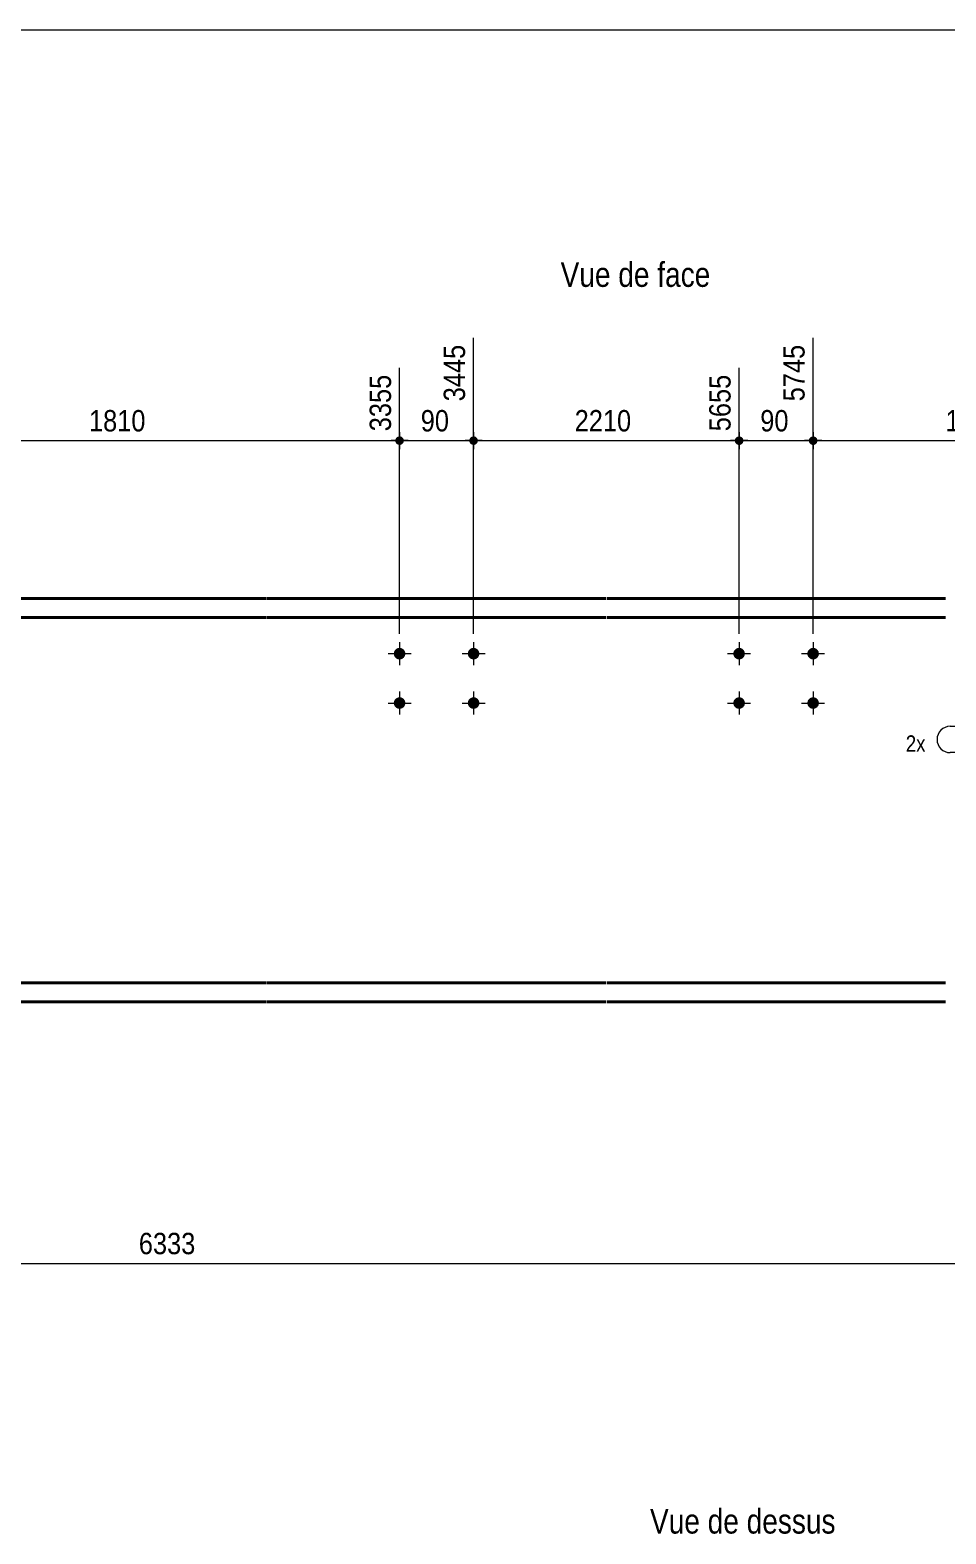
# Model space of a CAD drawing. Header units: millimetres. Extents: x 2 to 584, y 5 to 405.
# Drawn here: x 203.2 to 314.6, y 222.2 to 405 of the extents above; entities that cross this region are included whole.
import ezdxf

# ---------------------------------------------------------------- set-up
doc = ezdxf.new("R2010")
doc.units = ezdxf.units.MM
for name, color, linetype, lineweight in [('Autre type objet', 1, 'Continuous', 0), ('Boulon', 7, 'Continuous', 0), ('Cotation', 7, 'Continuous', 0), ('Feuille dessin', 5, 'Continuous', 0), ('Piece', 2, 'Continuous', 0), ('Repère pièce', 3, 'Continuous', 0)]:
    doc.layers.add(name, color=color, linetype=linetype, lineweight=lineweight)
doc.styles.add('ARIAL', font='ARIAL.TTF')
doc.styles.add('COMIC_SANS_MS', font='COMIC.TTF')

# ---------------------------------------------------------------- blocks, each defined once
blk = doc.blocks.new('*A8')
at = {"layer": 'Boulon'}
for points in [[(248.82, 329.17), (248.81, 329.14), (248.81, 329.1), (248.8, 329.07), (248.8, 329.04), (248.79, 329), (248.78, 328.97), (248.76, 328.94), (248.75, 328.91), (248.73, 328.88), (248.72, 328.85), (248.7, 328.82), (248.68, 328.79), (248.66, 328.76), (248.64, 328.74), (248.61, 328.71), (248.59, 328.69), (248.56, 328.67), (248.53, 328.65), (248.51, 328.63), (248.48, 328.61), (248.45, 328.59), (248.42, 328.57), (248.39, 328.56), (248.35, 328.55), (248.32, 328.54), (248.29, 328.53), (248.25, 328.52), (248.22, 328.51), (248.19, 328.51), (248.15, 328.51), (248.12, 328.51), (248.08, 328.51), (248.05, 328.51), (248.01, 328.51), (247.98, 328.52), (247.95, 328.53), (247.91, 328.54), (247.88, 328.55), (247.85, 328.56), (247.82, 328.57), (247.79, 328.59), (247.76, 328.61), (247.73, 328.63), (247.7, 328.65), (247.67, 328.67), (247.65, 328.69), (247.62, 328.71), (247.6, 328.74), (247.58, 328.76), (247.56, 328.79), (247.54, 328.82), (247.52, 328.85), (247.5, 328.88), (247.48, 328.91), (247.47, 328.94), (247.46, 328.97), (247.45, 329), (247.44, 329.04), (247.43, 329.07), (247.43, 329.1), (247.42, 329.14), (247.42, 329.17), (247.42, 329.21), (247.42, 329.24), (247.42, 329.28), (247.43, 329.31), (247.43, 329.34), (247.44, 329.38), (247.45, 329.41), (247.46, 329.44), (247.47, 329.48), (247.48, 329.51), (247.5, 329.54), (247.52, 329.57), (247.54, 329.6), (247.56, 329.62), (247.58, 329.65), (247.6, 329.68), (247.62, 329.7), (247.65, 329.73), (247.67, 329.75), (247.7, 329.77), (247.73, 329.79), (247.76, 329.81), (247.79, 329.82), (247.82, 329.84), (247.85, 329.85), (247.88, 329.87), (247.91, 329.88), (247.95, 329.89), (247.98, 329.89), (248.01, 329.9), (248.05, 329.9), (248.08, 329.91), (248.12, 329.91), (248.15, 329.91), (248.19, 329.9), (248.22, 329.9), (248.25, 329.89), (248.29, 329.89), (248.32, 329.88), (248.35, 329.87), (248.39, 329.85), (248.42, 329.84), (248.45, 329.82), (248.48, 329.81), (248.51, 329.79), (248.53, 329.77), (248.56, 329.75), (248.59, 329.73), (248.61, 329.7), (248.64, 329.68), (248.66, 329.65), (248.68, 329.62), (248.7, 329.6), (248.72, 329.57), (248.73, 329.54), (248.75, 329.51), (248.76, 329.48), (248.78, 329.44), (248.79, 329.41), (248.8, 329.38), (248.8, 329.34), (248.81, 329.31), (248.81, 329.28), (248.82, 329.24), (248.82, 329.21)], [(248.82, 323.17), (248.81, 323.14), (248.81, 323.1), (248.8, 323.07), (248.8, 323.04), (248.79, 323), (248.78, 322.97), (248.76, 322.94), (248.75, 322.91), (248.73, 322.88), (248.72, 322.85), (248.7, 322.82), (248.68, 322.79), (248.66, 322.76), (248.64, 322.74), (248.61, 322.71), (248.59, 322.69), (248.56, 322.67), (248.53, 322.65), (248.51, 322.63), (248.48, 322.61), (248.45, 322.59), (248.42, 322.57), (248.39, 322.56), (248.35, 322.55), (248.32, 322.54), (248.29, 322.53), (248.25, 322.52), (248.22, 322.51), (248.19, 322.51), (248.15, 322.51), (248.12, 322.51), (248.08, 322.51), (248.05, 322.51), (248.01, 322.51), (247.98, 322.52), (247.95, 322.53), (247.91, 322.54), (247.88, 322.55), (247.85, 322.56), (247.82, 322.57), (247.79, 322.59), (247.76, 322.61), (247.73, 322.63), (247.7, 322.65), (247.67, 322.67), (247.65, 322.69), (247.62, 322.71), (247.6, 322.74), (247.58, 322.76), (247.56, 322.79), (247.54, 322.82), (247.52, 322.85), (247.5, 322.88), (247.48, 322.91), (247.47, 322.94), (247.46, 322.97), (247.45, 323), (247.44, 323.04), (247.43, 323.07), (247.43, 323.1), (247.42, 323.14), (247.42, 323.17), (247.42, 323.21), (247.42, 323.24), (247.42, 323.28), (247.43, 323.31), (247.43, 323.34), (247.44, 323.38), (247.45, 323.41), (247.46, 323.44), (247.47, 323.48), (247.48, 323.51), (247.5, 323.54), (247.52, 323.57), (247.54, 323.6), (247.56, 323.62), (247.58, 323.65), (247.6, 323.68), (247.62, 323.7), (247.65, 323.73), (247.67, 323.75), (247.7, 323.77), (247.73, 323.79), (247.76, 323.81), (247.79, 323.82), (247.82, 323.84), (247.85, 323.85), (247.88, 323.87), (247.91, 323.88), (247.95, 323.89), (247.98, 323.89), (248.01, 323.9), (248.05, 323.9), (248.08, 323.91), (248.12, 323.91), (248.15, 323.91), (248.19, 323.9), (248.22, 323.9), (248.25, 323.89), (248.29, 323.89), (248.32, 323.88), (248.35, 323.87), (248.39, 323.85), (248.42, 323.84), (248.45, 323.82), (248.48, 323.81), (248.51, 323.79), (248.53, 323.77), (248.56, 323.75), (248.59, 323.73), (248.61, 323.7), (248.64, 323.68), (248.66, 323.65), (248.68, 323.62), (248.7, 323.6), (248.72, 323.57), (248.73, 323.54), (248.75, 323.51), (248.76, 323.48), (248.78, 323.44), (248.79, 323.41), (248.8, 323.38), (248.8, 323.34), (248.81, 323.31), (248.81, 323.28), (248.82, 323.24), (248.82, 323.21)]]:
    blk.add_hatch(color=256, dxfattribs=at).paths.add_polyline_path(points, flags=17)
at = {"layer": 'Boulon', "linetype": 'Continuous', "lineweight": 0}
for p, q in [((246.72, 329.21), (249.52, 329.21)), ((248.12, 330.61), (248.12, 327.81)), ((248.12, 324.61), (248.12, 321.81)), ((246.72, 323.21), (249.52, 323.21))]:
    blk.add_line(p, q, dxfattribs=at)
blk = doc.blocks.new('*A9')
at = {"layer": 'Boulon'}
for points in [[(257.82, 329.17), (257.81, 329.14), (257.81, 329.1), (257.8, 329.07), (257.8, 329.04), (257.79, 329), (257.78, 328.97), (257.76, 328.94), (257.75, 328.91), (257.73, 328.88), (257.72, 328.85), (257.7, 328.82), (257.68, 328.79), (257.66, 328.76), (257.64, 328.74), (257.61, 328.71), (257.59, 328.69), (257.56, 328.67), (257.53, 328.65), (257.51, 328.63), (257.48, 328.61), (257.45, 328.59), (257.42, 328.57), (257.39, 328.56), (257.35, 328.55), (257.32, 328.54), (257.29, 328.53), (257.25, 328.52), (257.22, 328.51), (257.19, 328.51), (257.15, 328.51), (257.12, 328.51), (257.08, 328.51), (257.05, 328.51), (257.01, 328.51), (256.98, 328.52), (256.95, 328.53), (256.91, 328.54), (256.88, 328.55), (256.85, 328.56), (256.82, 328.57), (256.79, 328.59), (256.76, 328.61), (256.73, 328.63), (256.7, 328.65), (256.67, 328.67), (256.65, 328.69), (256.62, 328.71), (256.6, 328.74), (256.58, 328.76), (256.56, 328.79), (256.54, 328.82), (256.52, 328.85), (256.5, 328.88), (256.48, 328.91), (256.47, 328.94), (256.46, 328.97), (256.45, 329), (256.44, 329.04), (256.43, 329.07), (256.43, 329.1), (256.42, 329.14), (256.42, 329.17), (256.42, 329.21), (256.42, 329.24), (256.42, 329.28), (256.43, 329.31), (256.43, 329.34), (256.44, 329.38), (256.45, 329.41), (256.46, 329.44), (256.47, 329.48), (256.48, 329.51), (256.5, 329.54), (256.52, 329.57), (256.54, 329.6), (256.56, 329.62), (256.58, 329.65), (256.6, 329.68), (256.62, 329.7), (256.65, 329.73), (256.67, 329.75), (256.7, 329.77), (256.73, 329.79), (256.76, 329.81), (256.79, 329.82), (256.82, 329.84), (256.85, 329.85), (256.88, 329.87), (256.91, 329.88), (256.95, 329.89), (256.98, 329.89), (257.01, 329.9), (257.05, 329.9), (257.08, 329.91), (257.12, 329.91), (257.15, 329.91), (257.19, 329.9), (257.22, 329.9), (257.25, 329.89), (257.29, 329.89), (257.32, 329.88), (257.35, 329.87), (257.39, 329.85), (257.42, 329.84), (257.45, 329.82), (257.48, 329.81), (257.51, 329.79), (257.53, 329.77), (257.56, 329.75), (257.59, 329.73), (257.61, 329.7), (257.64, 329.68), (257.66, 329.65), (257.68, 329.62), (257.7, 329.6), (257.72, 329.57), (257.73, 329.54), (257.75, 329.51), (257.76, 329.48), (257.78, 329.44), (257.79, 329.41), (257.8, 329.38), (257.8, 329.34), (257.81, 329.31), (257.81, 329.28), (257.82, 329.24), (257.82, 329.21)], [(257.82, 323.17), (257.81, 323.14), (257.81, 323.1), (257.8, 323.07), (257.8, 323.04), (257.79, 323), (257.78, 322.97), (257.76, 322.94), (257.75, 322.91), (257.73, 322.88), (257.72, 322.85), (257.7, 322.82), (257.68, 322.79), (257.66, 322.76), (257.64, 322.74), (257.61, 322.71), (257.59, 322.69), (257.56, 322.67), (257.53, 322.65), (257.51, 322.63), (257.48, 322.61), (257.45, 322.59), (257.42, 322.57), (257.39, 322.56), (257.35, 322.55), (257.32, 322.54), (257.29, 322.53), (257.25, 322.52), (257.22, 322.51), (257.19, 322.51), (257.15, 322.51), (257.12, 322.51), (257.08, 322.51), (257.05, 322.51), (257.01, 322.51), (256.98, 322.52), (256.95, 322.53), (256.91, 322.54), (256.88, 322.55), (256.85, 322.56), (256.82, 322.57), (256.79, 322.59), (256.76, 322.61), (256.73, 322.63), (256.7, 322.65), (256.67, 322.67), (256.65, 322.69), (256.62, 322.71), (256.6, 322.74), (256.58, 322.76), (256.56, 322.79), (256.54, 322.82), (256.52, 322.85), (256.5, 322.88), (256.48, 322.91), (256.47, 322.94), (256.46, 322.97), (256.45, 323), (256.44, 323.04), (256.43, 323.07), (256.43, 323.1), (256.42, 323.14), (256.42, 323.17), (256.42, 323.21), (256.42, 323.24), (256.42, 323.28), (256.43, 323.31), (256.43, 323.34), (256.44, 323.38), (256.45, 323.41), (256.46, 323.44), (256.47, 323.48), (256.48, 323.51), (256.5, 323.54), (256.52, 323.57), (256.54, 323.6), (256.56, 323.62), (256.58, 323.65), (256.6, 323.68), (256.62, 323.7), (256.65, 323.73), (256.67, 323.75), (256.7, 323.77), (256.73, 323.79), (256.76, 323.81), (256.79, 323.82), (256.82, 323.84), (256.85, 323.85), (256.88, 323.87), (256.91, 323.88), (256.95, 323.89), (256.98, 323.89), (257.01, 323.9), (257.05, 323.9), (257.08, 323.91), (257.12, 323.91), (257.15, 323.91), (257.19, 323.9), (257.22, 323.9), (257.25, 323.89), (257.29, 323.89), (257.32, 323.88), (257.35, 323.87), (257.39, 323.85), (257.42, 323.84), (257.45, 323.82), (257.48, 323.81), (257.51, 323.79), (257.53, 323.77), (257.56, 323.75), (257.59, 323.73), (257.61, 323.7), (257.64, 323.68), (257.66, 323.65), (257.68, 323.62), (257.7, 323.6), (257.72, 323.57), (257.73, 323.54), (257.75, 323.51), (257.76, 323.48), (257.78, 323.44), (257.79, 323.41), (257.8, 323.38), (257.8, 323.34), (257.81, 323.31), (257.81, 323.28), (257.82, 323.24), (257.82, 323.21)]]:
    blk.add_hatch(color=256, dxfattribs=at).paths.add_polyline_path(points, flags=17)
at = {"layer": 'Boulon', "linetype": 'Continuous', "lineweight": 0}
for p, q in [((255.72, 329.21), (258.52, 329.21)), ((257.12, 330.61), (257.12, 327.81)), ((257.12, 324.61), (257.12, 321.81)), ((255.72, 323.21), (258.52, 323.21))]:
    blk.add_line(p, q, dxfattribs=at)
blk = doc.blocks.new('*A10')
at = {"layer": 'Boulon'}
for points in [[(290.11, 329.17), (290.11, 329.14), (290.1, 329.1), (290.1, 329.07), (290.09, 329.04), (290.08, 329), (290.07, 328.97), (290.06, 328.94), (290.04, 328.91), (290.03, 328.88), (290.01, 328.85), (289.99, 328.82), (289.97, 328.79), (289.95, 328.76), (289.93, 328.74), (289.91, 328.71), (289.88, 328.69), (289.86, 328.67), (289.83, 328.65), (289.8, 328.63), (289.77, 328.61), (289.74, 328.59), (289.71, 328.57), (289.68, 328.56), (289.65, 328.55), (289.61, 328.54), (289.58, 328.53), (289.55, 328.52), (289.51, 328.51), (289.48, 328.51), (289.45, 328.51), (289.41, 328.51), (289.38, 328.51), (289.34, 328.51), (289.31, 328.51), (289.27, 328.52), (289.24, 328.53), (289.21, 328.54), (289.18, 328.55), (289.14, 328.56), (289.11, 328.57), (289.08, 328.59), (289.05, 328.61), (289.02, 328.63), (288.99, 328.65), (288.97, 328.67), (288.94, 328.69), (288.92, 328.71), (288.89, 328.74), (288.87, 328.76), (288.85, 328.79), (288.83, 328.82), (288.81, 328.85), (288.79, 328.88), (288.78, 328.91), (288.76, 328.94), (288.75, 328.97), (288.74, 329), (288.73, 329.04), (288.72, 329.07), (288.72, 329.1), (288.71, 329.14), (288.71, 329.17), (288.71, 329.21), (288.71, 329.24), (288.71, 329.28), (288.72, 329.31), (288.72, 329.34), (288.73, 329.38), (288.74, 329.41), (288.75, 329.44), (288.76, 329.48), (288.78, 329.51), (288.79, 329.54), (288.81, 329.57), (288.83, 329.6), (288.85, 329.62), (288.87, 329.65), (288.89, 329.68), (288.92, 329.7), (288.94, 329.73), (288.97, 329.75), (288.99, 329.77), (289.02, 329.79), (289.05, 329.81), (289.08, 329.82), (289.11, 329.84), (289.14, 329.85), (289.18, 329.87), (289.21, 329.88), (289.24, 329.89), (289.27, 329.89), (289.31, 329.9), (289.34, 329.9), (289.38, 329.91), (289.41, 329.91), (289.45, 329.91), (289.48, 329.9), (289.51, 329.9), (289.55, 329.89), (289.58, 329.89), (289.61, 329.88), (289.65, 329.87), (289.68, 329.85), (289.71, 329.84), (289.74, 329.82), (289.77, 329.81), (289.8, 329.79), (289.83, 329.77), (289.86, 329.75), (289.88, 329.73), (289.91, 329.7), (289.93, 329.68), (289.95, 329.65), (289.97, 329.62), (289.99, 329.6), (290.01, 329.57), (290.03, 329.54), (290.04, 329.51), (290.06, 329.48), (290.07, 329.44), (290.08, 329.41), (290.09, 329.38), (290.1, 329.34), (290.1, 329.31), (290.11, 329.28), (290.11, 329.24), (290.11, 329.21)], [(290.11, 323.17), (290.11, 323.14), (290.1, 323.1), (290.1, 323.07), (290.09, 323.04), (290.08, 323), (290.07, 322.97), (290.06, 322.94), (290.04, 322.91), (290.03, 322.88), (290.01, 322.85), (289.99, 322.82), (289.97, 322.79), (289.95, 322.76), (289.93, 322.74), (289.91, 322.71), (289.88, 322.69), (289.86, 322.67), (289.83, 322.65), (289.8, 322.63), (289.77, 322.61), (289.74, 322.59), (289.71, 322.57), (289.68, 322.56), (289.65, 322.55), (289.61, 322.54), (289.58, 322.53), (289.55, 322.52), (289.51, 322.51), (289.48, 322.51), (289.45, 322.51), (289.41, 322.51), (289.38, 322.51), (289.34, 322.51), (289.31, 322.51), (289.27, 322.52), (289.24, 322.53), (289.21, 322.54), (289.18, 322.55), (289.14, 322.56), (289.11, 322.57), (289.08, 322.59), (289.05, 322.61), (289.02, 322.63), (288.99, 322.65), (288.97, 322.67), (288.94, 322.69), (288.92, 322.71), (288.89, 322.74), (288.87, 322.76), (288.85, 322.79), (288.83, 322.82), (288.81, 322.85), (288.79, 322.88), (288.78, 322.91), (288.76, 322.94), (288.75, 322.97), (288.74, 323), (288.73, 323.04), (288.72, 323.07), (288.72, 323.1), (288.71, 323.14), (288.71, 323.17), (288.71, 323.21), (288.71, 323.24), (288.71, 323.28), (288.72, 323.31), (288.72, 323.34), (288.73, 323.38), (288.74, 323.41), (288.75, 323.44), (288.76, 323.48), (288.78, 323.51), (288.79, 323.54), (288.81, 323.57), (288.83, 323.6), (288.85, 323.62), (288.87, 323.65), (288.89, 323.68), (288.92, 323.7), (288.94, 323.73), (288.97, 323.75), (288.99, 323.77), (289.02, 323.79), (289.05, 323.81), (289.08, 323.82), (289.11, 323.84), (289.14, 323.85), (289.18, 323.87), (289.21, 323.88), (289.24, 323.89), (289.27, 323.89), (289.31, 323.9), (289.34, 323.9), (289.38, 323.91), (289.41, 323.91), (289.45, 323.91), (289.48, 323.9), (289.51, 323.9), (289.55, 323.89), (289.58, 323.89), (289.61, 323.88), (289.65, 323.87), (289.68, 323.85), (289.71, 323.84), (289.74, 323.82), (289.77, 323.81), (289.8, 323.79), (289.83, 323.77), (289.86, 323.75), (289.88, 323.73), (289.91, 323.7), (289.93, 323.68), (289.95, 323.65), (289.97, 323.62), (289.99, 323.6), (290.01, 323.57), (290.03, 323.54), (290.04, 323.51), (290.06, 323.48), (290.07, 323.44), (290.08, 323.41), (290.09, 323.38), (290.1, 323.34), (290.1, 323.31), (290.11, 323.28), (290.11, 323.24), (290.11, 323.21)]]:
    blk.add_hatch(color=256, dxfattribs=at).paths.add_polyline_path(points, flags=17)
at = {"layer": 'Boulon', "linetype": 'Continuous', "lineweight": 0}
for p, q in [((288.01, 329.21), (290.81, 329.21)), ((289.41, 330.61), (289.41, 327.81)), ((289.41, 324.61), (289.41, 321.81)), ((288.01, 323.21), (290.81, 323.21))]:
    blk.add_line(p, q, dxfattribs=at)
blk = doc.blocks.new('*A11')
at = {"layer": 'Boulon'}
for points in [[(299.11, 329.17), (299.11, 329.14), (299.1, 329.1), (299.1, 329.07), (299.09, 329.04), (299.08, 329), (299.07, 328.97), (299.06, 328.94), (299.04, 328.91), (299.03, 328.88), (299.01, 328.85), (298.99, 328.82), (298.97, 328.79), (298.95, 328.76), (298.93, 328.74), (298.91, 328.71), (298.88, 328.69), (298.86, 328.67), (298.83, 328.65), (298.8, 328.63), (298.77, 328.61), (298.74, 328.59), (298.71, 328.57), (298.68, 328.56), (298.65, 328.55), (298.61, 328.54), (298.58, 328.53), (298.55, 328.52), (298.51, 328.51), (298.48, 328.51), (298.45, 328.51), (298.41, 328.51), (298.38, 328.51), (298.34, 328.51), (298.31, 328.51), (298.27, 328.52), (298.24, 328.53), (298.21, 328.54), (298.18, 328.55), (298.14, 328.56), (298.11, 328.57), (298.08, 328.59), (298.05, 328.61), (298.02, 328.63), (297.99, 328.65), (297.97, 328.67), (297.94, 328.69), (297.92, 328.71), (297.89, 328.74), (297.87, 328.76), (297.85, 328.79), (297.83, 328.82), (297.81, 328.85), (297.79, 328.88), (297.78, 328.91), (297.76, 328.94), (297.75, 328.97), (297.74, 329), (297.73, 329.04), (297.72, 329.07), (297.72, 329.1), (297.71, 329.14), (297.71, 329.17), (297.71, 329.21), (297.71, 329.24), (297.71, 329.28), (297.72, 329.31), (297.72, 329.34), (297.73, 329.38), (297.74, 329.41), (297.75, 329.44), (297.76, 329.48), (297.78, 329.51), (297.79, 329.54), (297.81, 329.57), (297.83, 329.6), (297.85, 329.62), (297.87, 329.65), (297.89, 329.68), (297.92, 329.7), (297.94, 329.73), (297.97, 329.75), (297.99, 329.77), (298.02, 329.79), (298.05, 329.81), (298.08, 329.82), (298.11, 329.84), (298.14, 329.85), (298.18, 329.87), (298.21, 329.88), (298.24, 329.89), (298.27, 329.89), (298.31, 329.9), (298.34, 329.9), (298.38, 329.91), (298.41, 329.91), (298.45, 329.91), (298.48, 329.9), (298.51, 329.9), (298.55, 329.89), (298.58, 329.89), (298.61, 329.88), (298.65, 329.87), (298.68, 329.85), (298.71, 329.84), (298.74, 329.82), (298.77, 329.81), (298.8, 329.79), (298.83, 329.77), (298.86, 329.75), (298.88, 329.73), (298.91, 329.7), (298.93, 329.68), (298.95, 329.65), (298.97, 329.62), (298.99, 329.6), (299.01, 329.57), (299.03, 329.54), (299.04, 329.51), (299.06, 329.48), (299.07, 329.44), (299.08, 329.41), (299.09, 329.38), (299.1, 329.34), (299.1, 329.31), (299.11, 329.28), (299.11, 329.24), (299.11, 329.21)], [(299.11, 323.17), (299.11, 323.14), (299.1, 323.1), (299.1, 323.07), (299.09, 323.04), (299.08, 323), (299.07, 322.97), (299.06, 322.94), (299.04, 322.91), (299.03, 322.88), (299.01, 322.85), (298.99, 322.82), (298.97, 322.79), (298.95, 322.76), (298.93, 322.74), (298.91, 322.71), (298.88, 322.69), (298.86, 322.67), (298.83, 322.65), (298.8, 322.63), (298.77, 322.61), (298.74, 322.59), (298.71, 322.57), (298.68, 322.56), (298.65, 322.55), (298.61, 322.54), (298.58, 322.53), (298.55, 322.52), (298.51, 322.51), (298.48, 322.51), (298.45, 322.51), (298.41, 322.51), (298.38, 322.51), (298.34, 322.51), (298.31, 322.51), (298.27, 322.52), (298.24, 322.53), (298.21, 322.54), (298.18, 322.55), (298.14, 322.56), (298.11, 322.57), (298.08, 322.59), (298.05, 322.61), (298.02, 322.63), (297.99, 322.65), (297.97, 322.67), (297.94, 322.69), (297.92, 322.71), (297.89, 322.74), (297.87, 322.76), (297.85, 322.79), (297.83, 322.82), (297.81, 322.85), (297.79, 322.88), (297.78, 322.91), (297.76, 322.94), (297.75, 322.97), (297.74, 323), (297.73, 323.04), (297.72, 323.07), (297.72, 323.1), (297.71, 323.14), (297.71, 323.17), (297.71, 323.21), (297.71, 323.24), (297.71, 323.28), (297.72, 323.31), (297.72, 323.34), (297.73, 323.38), (297.74, 323.41), (297.75, 323.44), (297.76, 323.48), (297.78, 323.51), (297.79, 323.54), (297.81, 323.57), (297.83, 323.6), (297.85, 323.62), (297.87, 323.65), (297.89, 323.68), (297.92, 323.7), (297.94, 323.73), (297.97, 323.75), (297.99, 323.77), (298.02, 323.79), (298.05, 323.81), (298.08, 323.82), (298.11, 323.84), (298.14, 323.85), (298.18, 323.87), (298.21, 323.88), (298.24, 323.89), (298.27, 323.89), (298.31, 323.9), (298.34, 323.9), (298.38, 323.91), (298.41, 323.91), (298.45, 323.91), (298.48, 323.9), (298.51, 323.9), (298.55, 323.89), (298.58, 323.89), (298.61, 323.88), (298.65, 323.87), (298.68, 323.85), (298.71, 323.84), (298.74, 323.82), (298.77, 323.81), (298.8, 323.79), (298.83, 323.77), (298.86, 323.75), (298.88, 323.73), (298.91, 323.7), (298.93, 323.68), (298.95, 323.65), (298.97, 323.62), (298.99, 323.6), (299.01, 323.57), (299.03, 323.54), (299.04, 323.51), (299.06, 323.48), (299.07, 323.44), (299.08, 323.41), (299.09, 323.38), (299.1, 323.34), (299.1, 323.31), (299.11, 323.28), (299.11, 323.24), (299.11, 323.21)]]:
    blk.add_hatch(color=256, dxfattribs=at).paths.add_polyline_path(points, flags=17)
at = {"layer": 'Boulon', "linetype": 'Continuous', "lineweight": 0}
for p, q in [((297.01, 329.21), (299.81, 329.21)), ((298.41, 330.61), (298.41, 327.81)), ((298.41, 324.61), (298.41, 321.81)), ((297.01, 323.21), (299.81, 323.21))]:
    blk.add_line(p, q, dxfattribs=at)
blk = doc.blocks.new('*A19')
at = {"layer": 'Piece', "color": 2, "linetype": 'Continuous', "lineweight": 40}
for p, q in [((231.920548, 335.907446), (196.487693, 335.907446)), ((273.214479, 335.907446), (232.020548, 335.907446)), ((314.50841, 335.907446), (273.314479, 335.907446)), ((196.487693, 333.607446), (231.920548, 333.607446)), ((232.020548, 333.607446), (273.214479, 333.607446)), ((273.314479, 333.607446), (314.50841, 333.607446)), ((231.920548, 289.207446), (196.487693, 289.207446)), ((273.214479, 289.207446), (232.020548, 289.207446)), ((314.50841, 289.207446), (273.314479, 289.207446)), ((196.487693, 286.907446), (231.920548, 286.907446)), ((232.020548, 286.907446), (273.214479, 286.907446)), ((273.314479, 286.907446), (314.50841, 286.907446))]:
    blk.add_line(p, q, dxfattribs=at)
blk = doc.blocks.new('*A63')
at = {"layer": 'Feuille dessin', "linetype": 'Continuous', "lineweight": 0}
blk.add_line((579, 405), (5, 405), dxfattribs=at)
blk = doc.blocks.new('*A71')
at = {"layer": 'Cotation'}
for points in [[(298.39, 354.58), (298.36, 354.58), (298.34, 354.58), (298.31, 354.59), (298.29, 354.59), (298.26, 354.6), (298.24, 354.61), (298.21, 354.62), (298.19, 354.63), (298.17, 354.64), (298.14, 354.65), (298.12, 354.67), (298.1, 354.68), (298.08, 354.7), (298.06, 354.71), (298.04, 354.73), (298.03, 354.75), (298.01, 354.77), (297.99, 354.79), (297.98, 354.81), (297.97, 354.83), (297.95, 354.85), (297.94, 354.88), (297.93, 354.9), (297.92, 354.92), (297.91, 354.95), (297.91, 354.97), (297.9, 355), (297.9, 355.02), (297.89, 355.05), (297.89, 355.07), (297.89, 355.1), (297.89, 355.12), (297.89, 355.15), (297.9, 355.17), (297.9, 355.2), (297.91, 355.22), (297.91, 355.25), (297.92, 355.27), (297.93, 355.3), (297.94, 355.32), (297.95, 355.34), (297.97, 355.37), (297.98, 355.39), (297.99, 355.41), (298.01, 355.43), (298.03, 355.45), (298.04, 355.47), (298.06, 355.48), (298.08, 355.5), (298.1, 355.52), (298.12, 355.53), (298.14, 355.54), (298.17, 355.56), (298.19, 355.57), (298.21, 355.58), (298.24, 355.59), (298.26, 355.6), (298.29, 355.6), (298.31, 355.61), (298.34, 355.61), (298.36, 355.62), (298.39, 355.62), (298.41, 355.62), (298.44, 355.62), (298.46, 355.62), (298.49, 355.61), (298.51, 355.61), (298.54, 355.6), (298.56, 355.6), (298.59, 355.59), (298.61, 355.58), (298.63, 355.57), (298.66, 355.56), (298.68, 355.54), (298.7, 355.53), (298.72, 355.52), (298.74, 355.5), (298.76, 355.48), (298.78, 355.47), (298.8, 355.45), (298.81, 355.43), (298.83, 355.41), (298.84, 355.39), (298.86, 355.37), (298.87, 355.34), (298.88, 355.32), (298.89, 355.3), (298.9, 355.27), (298.91, 355.25), (298.92, 355.22), (298.92, 355.2), (298.93, 355.17), (298.93, 355.15), (298.93, 355.12), (298.93, 355.1), (298.93, 355.07), (298.93, 355.05), (298.93, 355.02), (298.92, 355), (298.92, 354.97), (298.91, 354.95), (298.9, 354.92), (298.89, 354.9), (298.88, 354.88), (298.87, 354.85), (298.86, 354.83), (298.84, 354.81), (298.83, 354.79), (298.81, 354.77), (298.8, 354.75), (298.78, 354.73), (298.76, 354.71), (298.74, 354.7), (298.72, 354.68), (298.7, 354.67), (298.68, 354.65), (298.66, 354.64), (298.63, 354.63), (298.61, 354.62), (298.59, 354.61), (298.56, 354.6), (298.54, 354.59), (298.51, 354.59), (298.49, 354.58), (298.46, 354.58), (298.44, 354.58), (298.41, 354.58)], [(338.28, 354.58), (338.26, 354.58), (338.23, 354.58), (338.21, 354.59), (338.18, 354.59), (338.16, 354.6), (338.13, 354.61), (338.11, 354.62), (338.09, 354.63), (338.06, 354.64), (338.04, 354.65), (338.02, 354.67), (338, 354.68), (337.98, 354.7), (337.96, 354.71), (337.94, 354.73), (337.92, 354.75), (337.91, 354.77), (337.89, 354.79), (337.88, 354.81), (337.86, 354.83), (337.85, 354.85), (337.84, 354.88), (337.83, 354.9), (337.82, 354.92), (337.81, 354.95), (337.8, 354.97), (337.8, 355), (337.79, 355.02), (337.79, 355.05), (337.79, 355.07), (337.79, 355.1), (337.79, 355.12), (337.79, 355.15), (337.79, 355.17), (337.8, 355.2), (337.8, 355.22), (337.81, 355.25), (337.82, 355.27), (337.83, 355.3), (337.84, 355.32), (337.85, 355.34), (337.86, 355.37), (337.88, 355.39), (337.89, 355.41), (337.91, 355.43), (337.92, 355.45), (337.94, 355.47), (337.96, 355.48), (337.98, 355.5), (338, 355.52), (338.02, 355.53), (338.04, 355.54), (338.06, 355.56), (338.09, 355.57), (338.11, 355.58), (338.13, 355.59), (338.16, 355.6), (338.18, 355.6), (338.21, 355.61), (338.23, 355.61), (338.26, 355.62), (338.28, 355.62), (338.31, 355.62), (338.33, 355.62), (338.36, 355.62), (338.38, 355.61), (338.41, 355.61), (338.43, 355.6), (338.46, 355.6), (338.48, 355.59), (338.51, 355.58), (338.53, 355.57), (338.55, 355.56), (338.58, 355.54), (338.6, 355.53), (338.62, 355.52), (338.64, 355.5), (338.66, 355.48), (338.68, 355.47), (338.69, 355.45), (338.71, 355.43), (338.73, 355.41), (338.74, 355.39), (338.75, 355.37), (338.77, 355.34), (338.78, 355.32), (338.79, 355.3), (338.8, 355.27), (338.81, 355.25), (338.81, 355.22), (338.82, 355.2), (338.82, 355.17), (338.83, 355.15), (338.83, 355.12), (338.83, 355.1), (338.83, 355.07), (338.83, 355.05), (338.82, 355.02), (338.82, 355), (338.81, 354.97), (338.81, 354.95), (338.8, 354.92), (338.79, 354.9), (338.78, 354.88), (338.77, 354.85), (338.75, 354.83), (338.74, 354.81), (338.73, 354.79), (338.71, 354.77), (338.69, 354.75), (338.68, 354.73), (338.66, 354.71), (338.64, 354.7), (338.62, 354.68), (338.6, 354.67), (338.58, 354.65), (338.55, 354.64), (338.53, 354.63), (338.51, 354.62), (338.48, 354.61), (338.46, 354.6), (338.43, 354.59), (338.41, 354.59), (338.38, 354.58), (338.36, 354.58), (338.33, 354.58), (338.31, 354.58)]]:
    blk.add_hatch(color=256, dxfattribs=at).paths.add_polyline_path(points, flags=17)
at = {"layer": 'Cotation', "linetype": 'Continuous', "lineweight": 0}
for p, q in [((298.41, 331.61), (298.41, 367.59)), ((338.31, 334.45), (338.31, 363.95)), ((299.45, 355.1), (297.37, 355.1)), ((298.41, 355.1), (297.37, 355.1)), ((298.41, 356.14), (298.41, 354.06)), ((298.41, 355.1), (338.31, 355.1)), ((339.35, 355.1), (337.27, 355.1)), ((338.31, 356.14), (338.31, 354.06)), ((338.31, 355.1), (339.35, 355.1))]:
    blk.add_line(p, q, dxfattribs=at)
at = {"layer": 'Cotation'}
for p in [(298.41, 355.1), (338.31, 355.1)]:
    blk.add_point(p, dxfattribs=at)
at = {"layer": 'Cotation', "style": 'ARIAL', "width": 0.85}
blk.add_text('6858', height=2.6, rotation=90.0002, dxfattribs=at).set_placement((337.27, 356.24))
blk.add_text('1112', height=2.6, dxfattribs=at).set_placement((314.5, 356.22))
blk = doc.blocks.new('*A88')
at = {"layer": 'Repère pièce', "linetype": 'Continuous', "lineweight": 0}
for p, q in [((338.53781, 324.602046), (334.005549, 319.130743)), ((315.072932, 320.380743), (328.805549, 320.380743)), ((334.005549, 319.130743), (331.005549, 319.130743)), ((328.805549, 317.180743), (315.072932, 317.180743))]:
    blk.add_line(p, q, dxfattribs=at)
for centre, start, end in [((315.072932, 318.780743), 90, 270), ((328.805549, 318.780743), 270, 90)]:
    blk.add_arc(centre, 1.6, start, end, dxfattribs=at)
at = {"layer": 'Repère pièce', "style": 'COMIC_SANS_MS', "width": 0.85}
for s, p in [('AV/', (319.528791, 317.780743)), ('2x', (309.670783, 317.280743)), ('79', (315.672932, 317.780743)), ('AR', (324.578596, 317.780743))]:
    blk.add_text(s, height=2, dxfattribs=at).set_placement(p)
blk = doc.blocks.new('*A89')
at = {"layer": 'Autre type objet', "style": 'COMIC_SANS_MS', "width": 0.85}
blk.add_text('Vue de face', height=3, dxfattribs=at).set_placement((267.701611, 373.790158))
blk = doc.blocks.new('*A97')
at = {"layer": 'Cotation', "linetype": 'Continuous', "lineweight": 0}
blk.add_line((109.73, 255.1), (330.81, 255.1), dxfattribs=at)
at = {"layer": 'Cotation', "style": 'ARIAL', "width": 0.85}
blk.add_text('6333', height=2.6, dxfattribs=at).set_placement((216.41, 256.22))
blk = doc.blocks.new('*A108')
at = {"layer": 'Cotation'}
for points in [[(180.27, 354.58), (180.24, 354.58), (180.21, 354.58), (180.19, 354.59), (180.16, 354.59), (180.14, 354.6), (180.12, 354.61), (180.09, 354.62), (180.07, 354.63), (180.05, 354.64), (180.02, 354.65), (180, 354.67), (179.98, 354.68), (179.96, 354.7), (179.94, 354.71), (179.92, 354.73), (179.91, 354.75), (179.89, 354.77), (179.87, 354.79), (179.86, 354.81), (179.84, 354.83), (179.83, 354.85), (179.82, 354.88), (179.81, 354.9), (179.8, 354.92), (179.79, 354.95), (179.79, 354.97), (179.78, 355), (179.78, 355.02), (179.77, 355.05), (179.77, 355.07), (179.77, 355.1), (179.77, 355.12), (179.77, 355.15), (179.78, 355.17), (179.78, 355.2), (179.79, 355.22), (179.79, 355.25), (179.8, 355.27), (179.81, 355.3), (179.82, 355.32), (179.83, 355.34), (179.84, 355.37), (179.86, 355.39), (179.87, 355.41), (179.89, 355.43), (179.91, 355.45), (179.92, 355.47), (179.94, 355.48), (179.96, 355.5), (179.98, 355.52), (180, 355.53), (180.02, 355.54), (180.05, 355.56), (180.07, 355.57), (180.09, 355.58), (180.12, 355.59), (180.14, 355.6), (180.16, 355.6), (180.19, 355.61), (180.21, 355.61), (180.24, 355.62), (180.27, 355.62), (180.29, 355.62), (180.32, 355.62), (180.34, 355.62), (180.37, 355.61), (180.39, 355.61), (180.42, 355.6), (180.44, 355.6), (180.47, 355.59), (180.49, 355.58), (180.51, 355.57), (180.54, 355.56), (180.56, 355.54), (180.58, 355.53), (180.6, 355.52), (180.62, 355.5), (180.64, 355.48), (180.66, 355.47), (180.68, 355.45), (180.69, 355.43), (180.71, 355.41), (180.72, 355.39), (180.74, 355.37), (180.75, 355.34), (180.76, 355.32), (180.77, 355.3), (180.78, 355.27), (180.79, 355.25), (180.8, 355.22), (180.8, 355.2), (180.81, 355.17), (180.81, 355.15), (180.81, 355.12), (180.81, 355.1), (180.81, 355.07), (180.81, 355.05), (180.81, 355.02), (180.8, 355), (180.8, 354.97), (180.79, 354.95), (180.78, 354.92), (180.77, 354.9), (180.76, 354.88), (180.75, 354.85), (180.74, 354.83), (180.72, 354.81), (180.71, 354.79), (180.69, 354.77), (180.68, 354.75), (180.66, 354.73), (180.64, 354.71), (180.62, 354.7), (180.6, 354.68), (180.58, 354.67), (180.56, 354.65), (180.54, 354.64), (180.51, 354.63), (180.49, 354.62), (180.47, 354.61), (180.44, 354.6), (180.42, 354.59), (180.39, 354.59), (180.37, 354.58), (180.34, 354.58), (180.32, 354.58), (180.29, 354.58)], [(248.09, 354.58), (248.07, 354.58), (248.04, 354.58), (248.02, 354.59), (247.99, 354.59), (247.97, 354.6), (247.94, 354.61), (247.92, 354.62), (247.9, 354.63), (247.87, 354.64), (247.85, 354.65), (247.83, 354.67), (247.81, 354.68), (247.79, 354.7), (247.77, 354.71), (247.75, 354.73), (247.73, 354.75), (247.72, 354.77), (247.7, 354.79), (247.69, 354.81), (247.67, 354.83), (247.66, 354.85), (247.65, 354.88), (247.64, 354.9), (247.63, 354.92), (247.62, 354.95), (247.61, 354.97), (247.61, 355), (247.6, 355.02), (247.6, 355.05), (247.6, 355.07), (247.6, 355.1), (247.6, 355.12), (247.6, 355.15), (247.6, 355.17), (247.61, 355.2), (247.61, 355.22), (247.62, 355.25), (247.63, 355.27), (247.64, 355.3), (247.65, 355.32), (247.66, 355.34), (247.67, 355.37), (247.69, 355.39), (247.7, 355.41), (247.72, 355.43), (247.73, 355.45), (247.75, 355.47), (247.77, 355.48), (247.79, 355.5), (247.81, 355.52), (247.83, 355.53), (247.85, 355.54), (247.87, 355.56), (247.9, 355.57), (247.92, 355.58), (247.94, 355.59), (247.97, 355.6), (247.99, 355.6), (248.02, 355.61), (248.04, 355.61), (248.07, 355.62), (248.09, 355.62), (248.12, 355.62), (248.14, 355.62), (248.17, 355.62), (248.19, 355.61), (248.22, 355.61), (248.24, 355.6), (248.27, 355.6), (248.29, 355.59), (248.32, 355.58), (248.34, 355.57), (248.36, 355.56), (248.38, 355.54), (248.41, 355.53), (248.43, 355.52), (248.45, 355.5), (248.47, 355.48), (248.49, 355.47), (248.5, 355.45), (248.52, 355.43), (248.54, 355.41), (248.55, 355.39), (248.56, 355.37), (248.58, 355.34), (248.59, 355.32), (248.6, 355.3), (248.61, 355.27), (248.62, 355.25), (248.62, 355.22), (248.63, 355.2), (248.63, 355.17), (248.64, 355.15), (248.64, 355.12), (248.64, 355.1), (248.64, 355.07), (248.64, 355.05), (248.63, 355.02), (248.63, 355), (248.62, 354.97), (248.62, 354.95), (248.61, 354.92), (248.6, 354.9), (248.59, 354.88), (248.58, 354.85), (248.56, 354.83), (248.55, 354.81), (248.54, 354.79), (248.52, 354.77), (248.5, 354.75), (248.49, 354.73), (248.47, 354.71), (248.45, 354.7), (248.43, 354.68), (248.41, 354.67), (248.38, 354.65), (248.36, 354.64), (248.34, 354.63), (248.32, 354.62), (248.29, 354.61), (248.27, 354.6), (248.24, 354.59), (248.22, 354.59), (248.19, 354.58), (248.17, 354.58), (248.14, 354.58), (248.12, 354.58)]]:
    blk.add_hatch(color=256, dxfattribs=at).paths.add_polyline_path(points, flags=17)
at = {"layer": 'Cotation', "linetype": 'Continuous', "lineweight": 0}
for p, q in [((180.29, 331.61), (180.29, 367.59)), ((248.12, 331.61), (248.12, 363.95)), ((181.33, 355.1), (179.25, 355.1)), ((180.29, 355.1), (179.25, 355.1)), ((180.29, 356.14), (180.29, 354.06)), ((180.29, 355.1), (248.12, 355.1)), ((249.16, 355.1), (247.08, 355.1)), ((248.12, 356.14), (248.12, 354.06)), ((248.12, 355.1), (249.16, 355.1))]:
    blk.add_line(p, q, dxfattribs=at)
at = {"layer": 'Cotation'}
for p in [(180.29, 355.1), (248.12, 355.1)]:
    blk.add_point(p, dxfattribs=at)
at = {"layer": 'Cotation', "style": 'ARIAL', "width": 0.85}
blk.add_text('3355', height=2.6, rotation=90.0002, dxfattribs=at).set_placement((247.08, 356.24))
blk.add_text('1810', height=2.6, dxfattribs=at).set_placement((210.35, 356.22))
blk = doc.blocks.new('*A109')
at = {"layer": 'Cotation'}
for points in [[(248.09, 354.58), (248.07, 354.58), (248.04, 354.58), (248.02, 354.59), (247.99, 354.59), (247.97, 354.6), (247.94, 354.61), (247.92, 354.62), (247.9, 354.63), (247.87, 354.64), (247.85, 354.65), (247.83, 354.67), (247.81, 354.68), (247.79, 354.7), (247.77, 354.71), (247.75, 354.73), (247.73, 354.75), (247.72, 354.77), (247.7, 354.79), (247.69, 354.81), (247.67, 354.83), (247.66, 354.85), (247.65, 354.88), (247.64, 354.9), (247.63, 354.92), (247.62, 354.95), (247.61, 354.97), (247.61, 355), (247.6, 355.02), (247.6, 355.05), (247.6, 355.07), (247.6, 355.1), (247.6, 355.12), (247.6, 355.15), (247.6, 355.17), (247.61, 355.2), (247.61, 355.22), (247.62, 355.25), (247.63, 355.27), (247.64, 355.3), (247.65, 355.32), (247.66, 355.34), (247.67, 355.37), (247.69, 355.39), (247.7, 355.41), (247.72, 355.43), (247.73, 355.45), (247.75, 355.47), (247.77, 355.48), (247.79, 355.5), (247.81, 355.52), (247.83, 355.53), (247.85, 355.54), (247.87, 355.56), (247.9, 355.57), (247.92, 355.58), (247.94, 355.59), (247.97, 355.6), (247.99, 355.6), (248.02, 355.61), (248.04, 355.61), (248.07, 355.62), (248.09, 355.62), (248.12, 355.62), (248.14, 355.62), (248.17, 355.62), (248.19, 355.61), (248.22, 355.61), (248.24, 355.6), (248.27, 355.6), (248.29, 355.59), (248.32, 355.58), (248.34, 355.57), (248.36, 355.56), (248.38, 355.54), (248.41, 355.53), (248.43, 355.52), (248.45, 355.5), (248.47, 355.48), (248.49, 355.47), (248.5, 355.45), (248.52, 355.43), (248.54, 355.41), (248.55, 355.39), (248.56, 355.37), (248.58, 355.34), (248.59, 355.32), (248.6, 355.3), (248.61, 355.27), (248.62, 355.25), (248.62, 355.22), (248.63, 355.2), (248.63, 355.17), (248.64, 355.15), (248.64, 355.12), (248.64, 355.1), (248.64, 355.07), (248.64, 355.05), (248.63, 355.02), (248.63, 355), (248.62, 354.97), (248.62, 354.95), (248.61, 354.92), (248.6, 354.9), (248.59, 354.88), (248.58, 354.85), (248.56, 354.83), (248.55, 354.81), (248.54, 354.79), (248.52, 354.77), (248.5, 354.75), (248.49, 354.73), (248.47, 354.71), (248.45, 354.7), (248.43, 354.68), (248.41, 354.67), (248.38, 354.65), (248.36, 354.64), (248.34, 354.63), (248.32, 354.62), (248.29, 354.61), (248.27, 354.6), (248.24, 354.59), (248.22, 354.59), (248.19, 354.58), (248.17, 354.58), (248.14, 354.58), (248.12, 354.58)], [(257.09, 354.58), (257.07, 354.58), (257.04, 354.58), (257.02, 354.59), (256.99, 354.59), (256.97, 354.6), (256.94, 354.61), (256.92, 354.62), (256.9, 354.63), (256.87, 354.64), (256.85, 354.65), (256.83, 354.67), (256.81, 354.68), (256.79, 354.7), (256.77, 354.71), (256.75, 354.73), (256.73, 354.75), (256.72, 354.77), (256.7, 354.79), (256.69, 354.81), (256.67, 354.83), (256.66, 354.85), (256.65, 354.88), (256.64, 354.9), (256.63, 354.92), (256.62, 354.95), (256.61, 354.97), (256.61, 355), (256.6, 355.02), (256.6, 355.05), (256.6, 355.07), (256.6, 355.1), (256.6, 355.12), (256.6, 355.15), (256.6, 355.17), (256.61, 355.2), (256.61, 355.22), (256.62, 355.25), (256.63, 355.27), (256.64, 355.3), (256.65, 355.32), (256.66, 355.34), (256.67, 355.37), (256.69, 355.39), (256.7, 355.41), (256.72, 355.43), (256.73, 355.45), (256.75, 355.47), (256.77, 355.48), (256.79, 355.5), (256.81, 355.52), (256.83, 355.53), (256.85, 355.54), (256.87, 355.56), (256.9, 355.57), (256.92, 355.58), (256.94, 355.59), (256.97, 355.6), (256.99, 355.6), (257.02, 355.61), (257.04, 355.61), (257.07, 355.62), (257.09, 355.62), (257.12, 355.62), (257.14, 355.62), (257.17, 355.62), (257.19, 355.61), (257.22, 355.61), (257.24, 355.6), (257.27, 355.6), (257.29, 355.59), (257.32, 355.58), (257.34, 355.57), (257.36, 355.56), (257.38, 355.54), (257.41, 355.53), (257.43, 355.52), (257.45, 355.5), (257.47, 355.48), (257.49, 355.47), (257.5, 355.45), (257.52, 355.43), (257.54, 355.41), (257.55, 355.39), (257.56, 355.37), (257.58, 355.34), (257.59, 355.32), (257.6, 355.3), (257.61, 355.27), (257.62, 355.25), (257.62, 355.22), (257.63, 355.2), (257.63, 355.17), (257.64, 355.15), (257.64, 355.12), (257.64, 355.1), (257.64, 355.07), (257.64, 355.05), (257.63, 355.02), (257.63, 355), (257.62, 354.97), (257.62, 354.95), (257.61, 354.92), (257.6, 354.9), (257.59, 354.88), (257.58, 354.85), (257.56, 354.83), (257.55, 354.81), (257.54, 354.79), (257.52, 354.77), (257.5, 354.75), (257.49, 354.73), (257.47, 354.71), (257.45, 354.7), (257.43, 354.68), (257.41, 354.67), (257.38, 354.65), (257.36, 354.64), (257.34, 354.63), (257.32, 354.62), (257.29, 354.61), (257.27, 354.6), (257.24, 354.59), (257.22, 354.59), (257.19, 354.58), (257.17, 354.58), (257.14, 354.58), (257.12, 354.58)]]:
    blk.add_hatch(color=256, dxfattribs=at).paths.add_polyline_path(points, flags=17)
at = {"layer": 'Cotation', "linetype": 'Continuous', "lineweight": 0}
for p, q in [((257.12, 331.61), (257.12, 367.59)), ((248.12, 331.61), (248.12, 363.95)), ((249.16, 355.1), (247.08, 355.1)), ((248.12, 355.1), (247.08, 355.1)), ((248.12, 356.14), (248.12, 354.06)), ((248.12, 355.1), (257.12, 355.1)), ((258.16, 355.1), (256.08, 355.1)), ((257.12, 356.14), (257.12, 354.06)), ((257.12, 355.1), (258.16, 355.1))]:
    blk.add_line(p, q, dxfattribs=at)
at = {"layer": 'Cotation'}
for p in [(248.12, 355.1), (257.12, 355.1)]:
    blk.add_point(p, dxfattribs=at)
at = {"layer": 'Cotation', "style": 'ARIAL', "width": 0.85}
blk.add_text('3445', height=2.6, rotation=90.0002, dxfattribs=at).set_placement((256.08, 359.88))
blk.add_text('90', height=2.6, dxfattribs=at).set_placement((250.69, 356.22))
blk = doc.blocks.new('*A110')
at = {"layer": 'Cotation'}
for points in [[(257.09, 354.58), (257.07, 354.58), (257.04, 354.58), (257.02, 354.59), (256.99, 354.59), (256.97, 354.6), (256.94, 354.61), (256.92, 354.62), (256.9, 354.63), (256.87, 354.64), (256.85, 354.65), (256.83, 354.67), (256.81, 354.68), (256.79, 354.7), (256.77, 354.71), (256.75, 354.73), (256.73, 354.75), (256.72, 354.77), (256.7, 354.79), (256.69, 354.81), (256.67, 354.83), (256.66, 354.85), (256.65, 354.88), (256.64, 354.9), (256.63, 354.92), (256.62, 354.95), (256.61, 354.97), (256.61, 355), (256.6, 355.02), (256.6, 355.05), (256.6, 355.07), (256.6, 355.1), (256.6, 355.12), (256.6, 355.15), (256.6, 355.17), (256.61, 355.2), (256.61, 355.22), (256.62, 355.25), (256.63, 355.27), (256.64, 355.3), (256.65, 355.32), (256.66, 355.34), (256.67, 355.37), (256.69, 355.39), (256.7, 355.41), (256.72, 355.43), (256.73, 355.45), (256.75, 355.47), (256.77, 355.48), (256.79, 355.5), (256.81, 355.52), (256.83, 355.53), (256.85, 355.54), (256.87, 355.56), (256.9, 355.57), (256.92, 355.58), (256.94, 355.59), (256.97, 355.6), (256.99, 355.6), (257.02, 355.61), (257.04, 355.61), (257.07, 355.62), (257.09, 355.62), (257.12, 355.62), (257.14, 355.62), (257.17, 355.62), (257.19, 355.61), (257.22, 355.61), (257.24, 355.6), (257.27, 355.6), (257.29, 355.59), (257.32, 355.58), (257.34, 355.57), (257.36, 355.56), (257.38, 355.54), (257.41, 355.53), (257.43, 355.52), (257.45, 355.5), (257.47, 355.48), (257.49, 355.47), (257.5, 355.45), (257.52, 355.43), (257.54, 355.41), (257.55, 355.39), (257.56, 355.37), (257.58, 355.34), (257.59, 355.32), (257.6, 355.3), (257.61, 355.27), (257.62, 355.25), (257.62, 355.22), (257.63, 355.2), (257.63, 355.17), (257.64, 355.15), (257.64, 355.12), (257.64, 355.1), (257.64, 355.07), (257.64, 355.05), (257.63, 355.02), (257.63, 355), (257.62, 354.97), (257.62, 354.95), (257.61, 354.92), (257.6, 354.9), (257.59, 354.88), (257.58, 354.85), (257.56, 354.83), (257.55, 354.81), (257.54, 354.79), (257.52, 354.77), (257.5, 354.75), (257.49, 354.73), (257.47, 354.71), (257.45, 354.7), (257.43, 354.68), (257.41, 354.67), (257.38, 354.65), (257.36, 354.64), (257.34, 354.63), (257.32, 354.62), (257.29, 354.61), (257.27, 354.6), (257.24, 354.59), (257.22, 354.59), (257.19, 354.58), (257.17, 354.58), (257.14, 354.58), (257.12, 354.58)], [(289.39, 354.58), (289.36, 354.58), (289.34, 354.58), (289.31, 354.59), (289.29, 354.59), (289.26, 354.6), (289.24, 354.61), (289.21, 354.62), (289.19, 354.63), (289.17, 354.64), (289.14, 354.65), (289.12, 354.67), (289.1, 354.68), (289.08, 354.7), (289.06, 354.71), (289.04, 354.73), (289.03, 354.75), (289.01, 354.77), (288.99, 354.79), (288.98, 354.81), (288.97, 354.83), (288.95, 354.85), (288.94, 354.88), (288.93, 354.9), (288.92, 354.92), (288.91, 354.95), (288.91, 354.97), (288.9, 355), (288.9, 355.02), (288.89, 355.05), (288.89, 355.07), (288.89, 355.1), (288.89, 355.12), (288.89, 355.15), (288.9, 355.17), (288.9, 355.2), (288.91, 355.22), (288.91, 355.25), (288.92, 355.27), (288.93, 355.3), (288.94, 355.32), (288.95, 355.34), (288.97, 355.37), (288.98, 355.39), (288.99, 355.41), (289.01, 355.43), (289.03, 355.45), (289.04, 355.47), (289.06, 355.48), (289.08, 355.5), (289.1, 355.52), (289.12, 355.53), (289.14, 355.54), (289.17, 355.56), (289.19, 355.57), (289.21, 355.58), (289.24, 355.59), (289.26, 355.6), (289.29, 355.6), (289.31, 355.61), (289.34, 355.61), (289.36, 355.62), (289.39, 355.62), (289.41, 355.62), (289.44, 355.62), (289.46, 355.62), (289.49, 355.61), (289.51, 355.61), (289.54, 355.6), (289.56, 355.6), (289.59, 355.59), (289.61, 355.58), (289.63, 355.57), (289.66, 355.56), (289.68, 355.54), (289.7, 355.53), (289.72, 355.52), (289.74, 355.5), (289.76, 355.48), (289.78, 355.47), (289.8, 355.45), (289.81, 355.43), (289.83, 355.41), (289.84, 355.39), (289.86, 355.37), (289.87, 355.34), (289.88, 355.32), (289.89, 355.3), (289.9, 355.27), (289.91, 355.25), (289.92, 355.22), (289.92, 355.2), (289.93, 355.17), (289.93, 355.15), (289.93, 355.12), (289.93, 355.1), (289.93, 355.07), (289.93, 355.05), (289.93, 355.02), (289.92, 355), (289.92, 354.97), (289.91, 354.95), (289.9, 354.92), (289.89, 354.9), (289.88, 354.88), (289.87, 354.85), (289.86, 354.83), (289.84, 354.81), (289.83, 354.79), (289.81, 354.77), (289.8, 354.75), (289.78, 354.73), (289.76, 354.71), (289.74, 354.7), (289.72, 354.68), (289.7, 354.67), (289.68, 354.65), (289.66, 354.64), (289.63, 354.63), (289.61, 354.62), (289.59, 354.61), (289.56, 354.6), (289.54, 354.59), (289.51, 354.59), (289.49, 354.58), (289.46, 354.58), (289.44, 354.58), (289.41, 354.58)]]:
    blk.add_hatch(color=256, dxfattribs=at).paths.add_polyline_path(points, flags=17)
at = {"layer": 'Cotation', "linetype": 'Continuous', "lineweight": 0}
for p, q in [((257.12, 331.61), (257.12, 367.59)), ((289.41, 331.61), (289.41, 363.95)), ((258.16, 355.1), (256.08, 355.1)), ((257.12, 355.1), (256.08, 355.1)), ((257.12, 356.14), (257.12, 354.06)), ((257.12, 355.1), (289.41, 355.1)), ((290.45, 355.1), (288.37, 355.1)), ((289.41, 356.14), (289.41, 354.06)), ((289.41, 355.1), (290.45, 355.1))]:
    blk.add_line(p, q, dxfattribs=at)
at = {"layer": 'Cotation'}
for p in [(257.12, 355.1), (289.41, 355.1)]:
    blk.add_point(p, dxfattribs=at)
at = {"layer": 'Cotation', "style": 'ARIAL', "width": 0.85}
blk.add_text('5655', height=2.6, rotation=90.0002, dxfattribs=at).set_placement((288.37, 356.24))
blk.add_text('2210', height=2.6, dxfattribs=at).set_placement((269.41, 356.22))
blk = doc.blocks.new('*A111')
at = {"layer": 'Cotation'}
for points in [[(289.39, 354.58), (289.36, 354.58), (289.34, 354.58), (289.31, 354.59), (289.29, 354.59), (289.26, 354.6), (289.24, 354.61), (289.21, 354.62), (289.19, 354.63), (289.17, 354.64), (289.14, 354.65), (289.12, 354.67), (289.1, 354.68), (289.08, 354.7), (289.06, 354.71), (289.04, 354.73), (289.03, 354.75), (289.01, 354.77), (288.99, 354.79), (288.98, 354.81), (288.97, 354.83), (288.95, 354.85), (288.94, 354.88), (288.93, 354.9), (288.92, 354.92), (288.91, 354.95), (288.91, 354.97), (288.9, 355), (288.9, 355.02), (288.89, 355.05), (288.89, 355.07), (288.89, 355.1), (288.89, 355.12), (288.89, 355.15), (288.9, 355.17), (288.9, 355.2), (288.91, 355.22), (288.91, 355.25), (288.92, 355.27), (288.93, 355.3), (288.94, 355.32), (288.95, 355.34), (288.97, 355.37), (288.98, 355.39), (288.99, 355.41), (289.01, 355.43), (289.03, 355.45), (289.04, 355.47), (289.06, 355.48), (289.08, 355.5), (289.1, 355.52), (289.12, 355.53), (289.14, 355.54), (289.17, 355.56), (289.19, 355.57), (289.21, 355.58), (289.24, 355.59), (289.26, 355.6), (289.29, 355.6), (289.31, 355.61), (289.34, 355.61), (289.36, 355.62), (289.39, 355.62), (289.41, 355.62), (289.44, 355.62), (289.46, 355.62), (289.49, 355.61), (289.51, 355.61), (289.54, 355.6), (289.56, 355.6), (289.59, 355.59), (289.61, 355.58), (289.63, 355.57), (289.66, 355.56), (289.68, 355.54), (289.7, 355.53), (289.72, 355.52), (289.74, 355.5), (289.76, 355.48), (289.78, 355.47), (289.8, 355.45), (289.81, 355.43), (289.83, 355.41), (289.84, 355.39), (289.86, 355.37), (289.87, 355.34), (289.88, 355.32), (289.89, 355.3), (289.9, 355.27), (289.91, 355.25), (289.92, 355.22), (289.92, 355.2), (289.93, 355.17), (289.93, 355.15), (289.93, 355.12), (289.93, 355.1), (289.93, 355.07), (289.93, 355.05), (289.93, 355.02), (289.92, 355), (289.92, 354.97), (289.91, 354.95), (289.9, 354.92), (289.89, 354.9), (289.88, 354.88), (289.87, 354.85), (289.86, 354.83), (289.84, 354.81), (289.83, 354.79), (289.81, 354.77), (289.8, 354.75), (289.78, 354.73), (289.76, 354.71), (289.74, 354.7), (289.72, 354.68), (289.7, 354.67), (289.68, 354.65), (289.66, 354.64), (289.63, 354.63), (289.61, 354.62), (289.59, 354.61), (289.56, 354.6), (289.54, 354.59), (289.51, 354.59), (289.49, 354.58), (289.46, 354.58), (289.44, 354.58), (289.41, 354.58)], [(298.39, 354.58), (298.36, 354.58), (298.34, 354.58), (298.31, 354.59), (298.29, 354.59), (298.26, 354.6), (298.24, 354.61), (298.21, 354.62), (298.19, 354.63), (298.17, 354.64), (298.14, 354.65), (298.12, 354.67), (298.1, 354.68), (298.08, 354.7), (298.06, 354.71), (298.04, 354.73), (298.03, 354.75), (298.01, 354.77), (297.99, 354.79), (297.98, 354.81), (297.97, 354.83), (297.95, 354.85), (297.94, 354.88), (297.93, 354.9), (297.92, 354.92), (297.91, 354.95), (297.91, 354.97), (297.9, 355), (297.9, 355.02), (297.89, 355.05), (297.89, 355.07), (297.89, 355.1), (297.89, 355.12), (297.89, 355.15), (297.9, 355.17), (297.9, 355.2), (297.91, 355.22), (297.91, 355.25), (297.92, 355.27), (297.93, 355.3), (297.94, 355.32), (297.95, 355.34), (297.97, 355.37), (297.98, 355.39), (297.99, 355.41), (298.01, 355.43), (298.03, 355.45), (298.04, 355.47), (298.06, 355.48), (298.08, 355.5), (298.1, 355.52), (298.12, 355.53), (298.14, 355.54), (298.17, 355.56), (298.19, 355.57), (298.21, 355.58), (298.24, 355.59), (298.26, 355.6), (298.29, 355.6), (298.31, 355.61), (298.34, 355.61), (298.36, 355.62), (298.39, 355.62), (298.41, 355.62), (298.44, 355.62), (298.46, 355.62), (298.49, 355.61), (298.51, 355.61), (298.54, 355.6), (298.56, 355.6), (298.59, 355.59), (298.61, 355.58), (298.63, 355.57), (298.66, 355.56), (298.68, 355.54), (298.7, 355.53), (298.72, 355.52), (298.74, 355.5), (298.76, 355.48), (298.78, 355.47), (298.8, 355.45), (298.81, 355.43), (298.83, 355.41), (298.84, 355.39), (298.86, 355.37), (298.87, 355.34), (298.88, 355.32), (298.89, 355.3), (298.9, 355.27), (298.91, 355.25), (298.92, 355.22), (298.92, 355.2), (298.93, 355.17), (298.93, 355.15), (298.93, 355.12), (298.93, 355.1), (298.93, 355.07), (298.93, 355.05), (298.93, 355.02), (298.92, 355), (298.92, 354.97), (298.91, 354.95), (298.9, 354.92), (298.89, 354.9), (298.88, 354.88), (298.87, 354.85), (298.86, 354.83), (298.84, 354.81), (298.83, 354.79), (298.81, 354.77), (298.8, 354.75), (298.78, 354.73), (298.76, 354.71), (298.74, 354.7), (298.72, 354.68), (298.7, 354.67), (298.68, 354.65), (298.66, 354.64), (298.63, 354.63), (298.61, 354.62), (298.59, 354.61), (298.56, 354.6), (298.54, 354.59), (298.51, 354.59), (298.49, 354.58), (298.46, 354.58), (298.44, 354.58), (298.41, 354.58)]]:
    blk.add_hatch(color=256, dxfattribs=at).paths.add_polyline_path(points, flags=17)
at = {"layer": 'Cotation', "linetype": 'Continuous', "lineweight": 0}
for p, q in [((298.41, 331.61), (298.41, 367.59)), ((289.41, 331.61), (289.41, 363.95)), ((290.45, 355.1), (288.37, 355.1)), ((289.41, 355.1), (288.37, 355.1)), ((289.41, 356.14), (289.41, 354.06)), ((289.41, 355.1), (298.41, 355.1)), ((299.45, 355.1), (297.37, 355.1)), ((298.41, 356.14), (298.41, 354.06)), ((298.41, 355.1), (299.45, 355.1))]:
    blk.add_line(p, q, dxfattribs=at)
at = {"layer": 'Cotation'}
for p in [(289.41, 355.1), (298.41, 355.1)]:
    blk.add_point(p, dxfattribs=at)
at = {"layer": 'Cotation', "style": 'ARIAL', "width": 0.85}
blk.add_text('5745', height=2.6, rotation=90.0002, dxfattribs=at).set_placement((297.37, 359.88))
blk.add_text('90', height=2.6, dxfattribs=at).set_placement((291.98, 356.22))
blk = doc.blocks.new('*A117')
at = {"layer": 'Autre type objet', "style": 'COMIC_SANS_MS', "width": 0.85}
blk.add_text('Vue de dessus', height=3, dxfattribs=at).set_placement((278.569618, 222.267381))

msp = doc.modelspace()

# ---------------------------------------------------------------- block references
at = {"lineweight": 0}
for name in ['*A63', '*A89', '*A108', '*A109', '*A110', '*A111', '*A71', '*A19', '*A8', '*A9', '*A10', '*A11', '*A88', '*A97', '*A117']:
    msp.add_blockref(name, (0, 0), dxfattribs=at)

doc.saveas('drawing.dxf')
